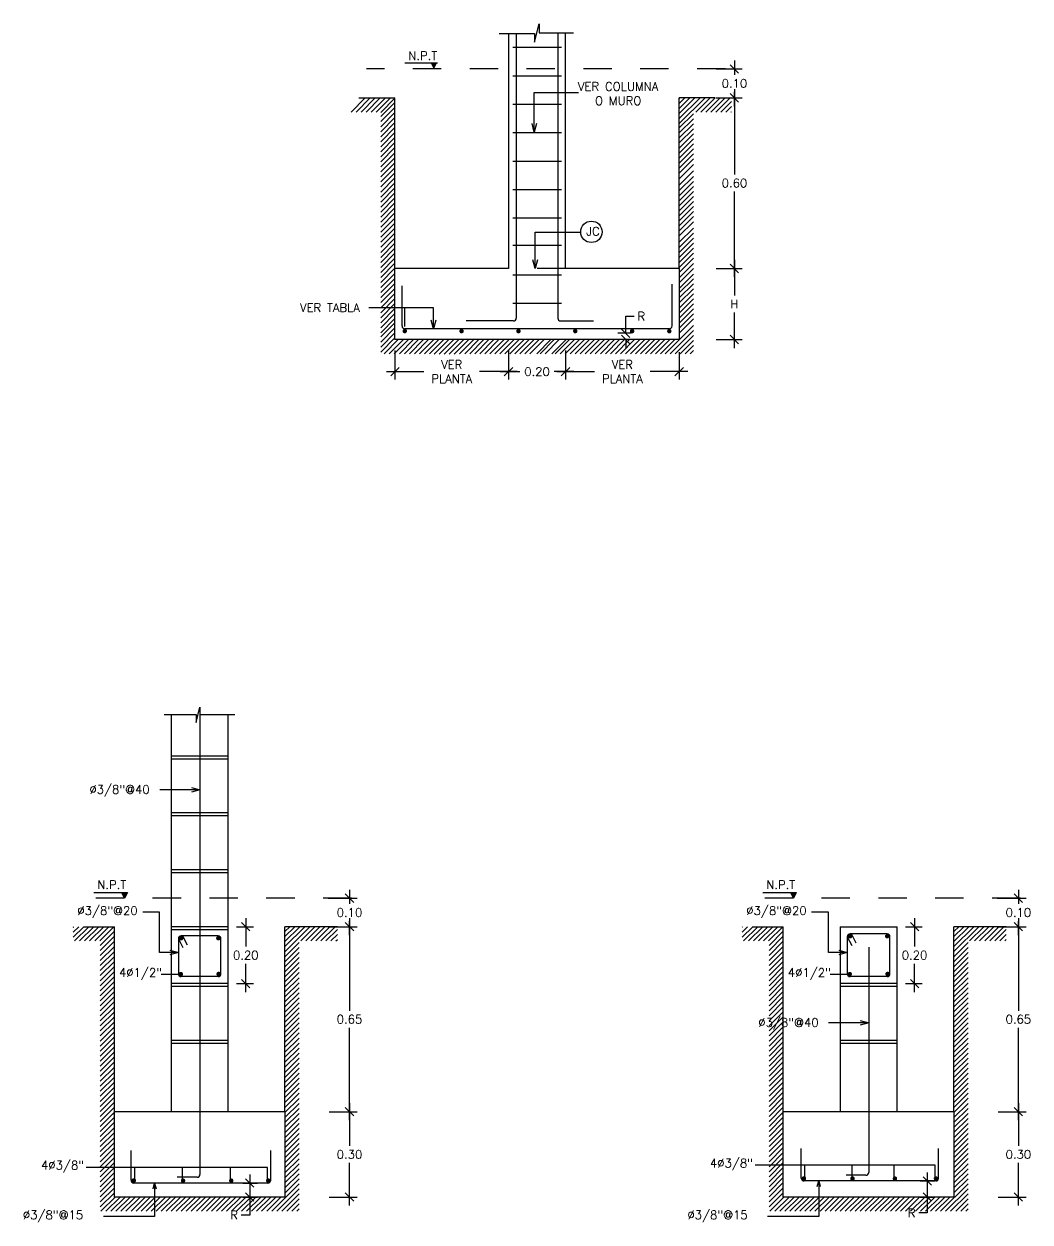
# Model space of a CAD drawing. Header units: metres. Extents: x -25 to 234, y -27 to 52.
# Drawn here: x 224.144 to 227.684, y -17.718 to -13.506 of the extents above; entities that cross this region are included whole.
import ezdxf

# ---------------------------------------------------------------- set-up
doc = ezdxf.new("R2010")
doc.units = ezdxf.units.M
doc.header["$LTSCALE"] = 0.1
doc.header["$MEASUREMENT"] = 0
doc.header["$PDMODE"] = 66
doc.linetypes.add('CONTINUA', pattern=[0])
doc.linetypes.add('HIDDEN2', pattern=[4.7625, 3.175, -1.5875])
for name, color, linetype in [('ACERO', 5, 'Continuous'), ('BORDES', 7, 'Continuous'), ('DIMTEXTO', 4, 'Continuous'), ('DIMZAPATA', 4, 'Continuous'), ('HATCH', 8, 'Continuous'), ('XREF1$0$MUROS', 1, 'Continuous')]:
    doc.layers.add(name, color=color, linetype=linetype)
doc.styles.add('SMPLEX', font='simplex.shx')
doc.dimstyles.new('D-15', dxfattribs={"dimscale": 0.15, "dimtxt": 0.2, "dimasz": 0.2, "dimexe": 0.18, "dimexo": 0.2, "dimgap": 0.1, "dimtad": 0, "dimtih": 1, "dimtoh": 1, "dimzin": 0, "dimdsep": 46, "dimtxsty": 'SMPLEX', "dimblk": 'OBLIQUE', "dimcen": 0.09, "dimdle": 0.2, "dimclrd": 4, "dimclre": 4, "dimclrt": 4, "dimadec": 0, "dimazin": 0, "dimtfac": 1, "dimtofl": 0, "dimtmove": 0, "dimatfit": 3, "dimldrblk": 'OPEN30', "dimfxl": 0.5, "dimfxlon": 1, "dimtolj": 1, "dimtzin": 0, "dimarcsym": 0})
doc.dimstyles.new('DIM-10', dxfattribs={"dimscale": 0.1, "dimtxt": 0.2, "dimasz": 0.2, "dimexe": 0.2, "dimexo": 0.2, "dimgap": 0.1, "dimtad": 0, "dimtih": 1, "dimtoh": 1, "dimzin": 0, "dimdsep": 46, "dimtxsty": 'SMPLEX', "dimblk": 'OBLIQUE', "dimcen": 0.2, "dimclrd": 4, "dimclre": 4, "dimclrt": 4, "dimadec": 0, "dimazin": 0, "dimtfac": 1, "dimtmove": 0, "dimatfit": 3, "dimldrblk": 'OPEN30', "dimfxl": 0.6, "dimfxlon": 1, "dimtolj": 1, "dimtzin": 0, "dimarcsym": 0})

# ---------------------------------------------------------------- blocks, each defined once
blk = doc.blocks.new('_Oblique')
at = {"color": 0, "linetype": 'ByBlock', "lineweight": -2}
blk.add_line((-0.5, -0.5), (0.5, 0.5), dxfattribs=at)
blk = doc.blocks.new('*D84')
at = {"layer": 'Defpoints', "color": 0, "transparency": 16777216}
for p in [(226.55, -13.6642), (226.6439, -13.6642), (226.55, -13.7656)]:
    blk.add_point(p, dxfattribs=at)
at = {"layer": 'DIMTEXTO', "color": 4, "lineweight": -2, "transparency": 16777216}
for p, q in [((226.6439, -13.6342), (226.6439, -13.6849)), ((226.58, -13.6642), (226.6709, -13.6642)), ((226.58, -13.7656), (226.6709, -13.7656)), ((226.6439, -13.7956), (226.6439, -13.7449))]:
    blk.add_line(p, q, dxfattribs=at)
at = {"layer": 'DIMTEXTO', "color": 4, "lineweight": -2, "transparency": 16777216, "xscale": 0.03, "yscale": 0.03, "zscale": 0.03}
for p, rotation in [((226.6439, -13.6642), 90), ((226.6439, -13.7656), 270)]:
    blk.add_blockref('_Oblique', p, dxfattribs=dict(at, rotation=rotation))
at = {"layer": 'DIMTEXTO', "color": 4, "transparency": 16777216, "insert": (226.6439, -13.7149), "char_height": 0.03, "attachment_point": 5, "style": 'SMPLEX'}
blk.add_mtext('\\A1;0.10', dxfattribs=at)
blk = doc.blocks.new('_Open30')
at = {"layer": 'DIMTEXTO', "color": 0, "lineweight": -2}
for p, q in [((-1, 0.27), (0, 0)), ((0, 0), (-1, -0.27)), ((0, 0), (-1, 0))]:
    blk.add_line(p, q, dxfattribs=at)
blk = doc.blocks.new('*D85')
at = {"layer": 'Defpoints', "color": 0, "transparency": 16777216}
for p in [(226.55, -13.7656), (226.6439, -13.7656), (226.55, -14.3656)]:
    blk.add_point(p, dxfattribs=at)
at = {"layer": 'DIMTEXTO', "color": 4, "lineweight": -2, "transparency": 16777216}
for p, q in [((226.58, -13.7656), (226.6709, -13.7656)), ((226.6439, -13.7356), (226.6439, -14.0356)), ((226.6439, -14.3956), (226.6439, -14.0956)), ((226.58, -14.3656), (226.6709, -14.3656))]:
    blk.add_line(p, q, dxfattribs=at)
at = {"layer": 'DIMTEXTO', "color": 4, "lineweight": -2, "transparency": 16777216, "xscale": 0.03, "yscale": 0.03, "zscale": 0.03}
for p, rotation in [((226.6439, -13.7656), 90), ((226.6439, -14.3656), 270)]:
    blk.add_blockref('_Oblique', p, dxfattribs=dict(at, rotation=rotation))
at = {"layer": 'DIMTEXTO', "color": 4, "transparency": 16777216, "insert": (226.6439, -14.0656), "char_height": 0.03, "attachment_point": 5, "style": 'SMPLEX'}
blk.add_mtext('\\A1;0.60', dxfattribs=at)
blk = doc.blocks.new('*D86')
at = {"layer": 'Defpoints', "color": 0, "transparency": 16777216}
for p in [(226.2614, -14.6156), (226.3107, -14.5936), (226.3107, -14.6156)]:
    blk.add_point(p, dxfattribs=at)
at = {"layer": 'DIMTEXTO', "color": 4, "lineweight": -2, "transparency": 16777216}
for p, q in [((226.2614, -14.5936), (226.2614, -14.5336)), ((226.2614, -14.5336), (226.2914, -14.5336)), ((226.2807, -14.5936), (226.2344, -14.5936)), ((226.2807, -14.6156), (226.2344, -14.6156)), ((226.2614, -14.6156), (226.2614, -14.6456))]:
    blk.add_line(p, q, dxfattribs=at)
at = {"layer": 'DIMTEXTO', "color": 4, "lineweight": -2, "transparency": 16777216, "xscale": 0.03, "yscale": 0.03, "zscale": 0.03}
for p, rotation in [((226.2614, -14.5936), 270), ((226.2614, -14.6156), 90)]:
    blk.add_blockref('_Oblique', p, dxfattribs=dict(at, rotation=rotation))
at = {"layer": 'DIMTEXTO', "color": 4, "transparency": 16777216, "insert": (226.3164, -14.5336), "char_height": 0.03, "attachment_point": 5, "style": 'SMPLEX'}
blk.add_mtext('\\A1;R', dxfattribs=at)
blk = doc.blocks.new('*D87')
at = {"layer": 'Defpoints', "color": 0, "transparency": 16777216}
for p in [(226.55, -14.3656), (226.55, -14.6156), (226.6439, -14.6156)]:
    blk.add_point(p, dxfattribs=at)
at = {"layer": 'DIMTEXTO', "color": 4, "lineweight": -2, "transparency": 16777216}
for p, q in [((226.6439, -14.3356), (226.6439, -14.4606)), ((226.58, -14.3656), (226.6709, -14.3656)), ((226.6439, -14.6456), (226.6439, -14.5206)), ((226.58, -14.6156), (226.6709, -14.6156))]:
    blk.add_line(p, q, dxfattribs=at)
at = {"layer": 'DIMTEXTO', "color": 4, "lineweight": -2, "transparency": 16777216, "xscale": 0.03, "yscale": 0.03, "zscale": 0.03}
for p, rotation in [((226.6439, -14.3656), 90), ((226.6439, -14.6156), 270)]:
    blk.add_blockref('_Oblique', p, dxfattribs=dict(at, rotation=rotation))
at = {"layer": 'DIMTEXTO', "color": 4, "transparency": 16777216, "insert": (226.6439, -14.4906), "char_height": 0.03, "attachment_point": 5, "style": 'SMPLEX'}
blk.add_mtext('\\A1;H', dxfattribs=at)
blk = doc.blocks.new('*D102')
at = {"layer": 'Defpoints', "color": 0, "transparency": 16777216}
for p in [(225.8495, -14.6157), (225.4497, -14.6241), (225.8495, -14.7285)]:
    blk.add_point(p, dxfattribs=at)
at = {"layer": 'DIMTEXTO', "color": 4, "lineweight": -2, "transparency": 16777216}
for p, q in [((225.4497, -14.6541), (225.4497, -14.7555)), ((225.8495, -14.6535), (225.8495, -14.7555)), ((225.4197, -14.7285), (225.5517, -14.7285)), ((225.8795, -14.7285), (225.7474, -14.7285))]:
    blk.add_line(p, q, dxfattribs=at)
at = {"layer": 'DIMTEXTO', "color": 4, "lineweight": -2, "transparency": 16777216, "xscale": 0.03, "yscale": 0.03, "zscale": 0.03, "rotation": 180}
blk.add_blockref('_Oblique', (225.4497, -14.7285), dxfattribs=at)
at = {"layer": 'DIMTEXTO', "color": 4, "lineweight": -2, "transparency": 16777216, "xscale": 0.03, "yscale": 0.03, "zscale": 0.03}
blk.add_blockref('_Oblique', (225.8495, -14.7285), dxfattribs=at)
at = {"layer": 'DIMTEXTO', "color": 4, "transparency": 16777216, "insert": (225.6496, -14.7285), "char_height": 0.03, "attachment_point": 5, "style": 'SMPLEX'}
blk.add_mtext('\\A1;VER\\PPLANTA', dxfattribs=at)
blk = doc.blocks.new('*D103')
at = {"layer": 'Defpoints', "color": 0, "transparency": 16777216}
for p in [(225.8495, -14.6157), (226.0495, -14.6189), (226.0495, -14.7285)]:
    blk.add_point(p, dxfattribs=at)
at = {"layer": 'DIMTEXTO', "color": 4, "lineweight": -2, "transparency": 16777216}
for p, q in [((225.8495, -14.6535), (225.8495, -14.7555)), ((226.0495, -14.6535), (226.0495, -14.7555)), ((225.8195, -14.7285), (225.8888, -14.7285)), ((226.0795, -14.7285), (226.0102, -14.7285))]:
    blk.add_line(p, q, dxfattribs=at)
at = {"layer": 'DIMTEXTO', "color": 4, "lineweight": -2, "transparency": 16777216, "xscale": 0.03, "yscale": 0.03, "zscale": 0.03, "rotation": 180}
blk.add_blockref('_Oblique', (225.8495, -14.7285), dxfattribs=at)
at = {"layer": 'DIMTEXTO', "color": 4, "lineweight": -2, "transparency": 16777216, "xscale": 0.03, "yscale": 0.03, "zscale": 0.03}
blk.add_blockref('_Oblique', (226.0495, -14.7285), dxfattribs=at)
at = {"layer": 'DIMTEXTO', "color": 4, "transparency": 16777216, "insert": (225.9495, -14.7285), "char_height": 0.03, "attachment_point": 5, "style": 'SMPLEX'}
blk.add_mtext('\\A1;0.20', dxfattribs=at)
blk = doc.blocks.new('*D104')
at = {"layer": 'Defpoints', "color": 0, "transparency": 16777216}
for p in [(226.0495, -14.6189), (226.4499, -14.6303), (226.4499, -14.7285)]:
    blk.add_point(p, dxfattribs=at)
at = {"layer": 'DIMTEXTO', "color": 4, "lineweight": -2, "transparency": 16777216}
for p, q in [((226.0495, -14.6535), (226.0495, -14.7555)), ((226.4499, -14.6603), (226.4499, -14.7555)), ((226.0195, -14.7285), (226.1518, -14.7285)), ((226.4799, -14.7285), (226.3475, -14.7285))]:
    blk.add_line(p, q, dxfattribs=at)
at = {"layer": 'DIMTEXTO', "color": 4, "lineweight": -2, "transparency": 16777216, "xscale": 0.03, "yscale": 0.03, "zscale": 0.03, "rotation": 180}
blk.add_blockref('_Oblique', (226.0495, -14.7285), dxfattribs=at)
at = {"layer": 'DIMTEXTO', "color": 4, "lineweight": -2, "transparency": 16777216, "xscale": 0.03, "yscale": 0.03, "zscale": 0.03}
blk.add_blockref('_Oblique', (226.4499, -14.7285), dxfattribs=at)
at = {"layer": 'DIMTEXTO', "color": 4, "transparency": 16777216, "insert": (226.2497, -14.7285), "char_height": 0.03, "attachment_point": 5, "style": 'SMPLEX'}
blk.add_mtext('\\A1;VER\\PPLANTA', dxfattribs=at)
blk = doc.blocks.new('*D88')
at = {"layer": 'Defpoints', "color": 0, "transparency": 16777216}
for p in [(225.0627, -16.6801), (225.2896, -16.6801), (225.1882, -17.3306)]:
    blk.add_point(p, dxfattribs=at)
at = {"layer": 'DIMTEXTO', "color": 4, "lineweight": -2, "transparency": 16777216}
for p, q in [((225.2146, -16.6801), (225.3166, -16.6801)), ((225.2896, -16.6501), (225.2896, -16.9753)), ((225.2896, -17.3606), (225.2896, -17.0353)), ((225.2182, -17.3306), (225.3166, -17.3306))]:
    blk.add_line(p, q, dxfattribs=at)
at = {"layer": 'DIMTEXTO', "color": 4, "lineweight": -2, "transparency": 16777216, "xscale": 0.03, "yscale": 0.03, "zscale": 0.03}
for p, rotation in [((225.2896, -16.6801), 90), ((225.2896, -17.3306), 270)]:
    blk.add_blockref('_Oblique', p, dxfattribs=dict(at, rotation=rotation))
at = {"layer": 'DIMTEXTO', "color": 4, "transparency": 16777216, "insert": (225.2896, -17.0053), "char_height": 0.03, "attachment_point": 5, "style": 'SMPLEX'}
blk.add_mtext('\\A1;0.65', dxfattribs=at)
blk = doc.blocks.new('*D89')
at = {"layer": 'Defpoints', "color": 0, "transparency": 16777216}
for p in [(224.8842, -17.5812), (224.8842, -17.6306), (224.9388, -17.6306)]:
    blk.add_point(p, dxfattribs=at)
at = {"layer": 'DIMTEXTO', "color": 4, "lineweight": -2, "transparency": 16777216}
for p, q in [((224.9388, -17.5512), (224.9388, -17.6306)), ((224.9142, -17.5812), (224.9658, -17.5812)), ((224.9142, -17.6306), (224.9658, -17.6306)), ((224.9388, -17.6306), (224.9388, -17.6937)), ((224.9388, -17.6937), (224.9088, -17.6937))]:
    blk.add_line(p, q, dxfattribs=at)
at = {"layer": 'DIMTEXTO', "color": 4, "lineweight": -2, "transparency": 16777216, "xscale": 0.03, "yscale": 0.03, "zscale": 0.03}
for p, rotation in [((224.9388, -17.5812), 90), ((224.9388, -17.6306), 270)]:
    blk.add_blockref('_Oblique', p, dxfattribs=dict(at, rotation=rotation))
at = {"layer": 'DIMTEXTO', "color": 4, "transparency": 16777216, "insert": (224.8838, -17.6937), "char_height": 0.03, "attachment_point": 5, "style": 'SMPLEX'}
blk.add_mtext('\\A1;R', dxfattribs=at)
blk = doc.blocks.new('*D90')
at = {"layer": 'Defpoints', "color": 0, "transparency": 16777216}
for p in [(225.1882, -17.3306), (225.1882, -17.6306), (225.2896, -17.6306)]:
    blk.add_point(p, dxfattribs=at)
at = {"layer": 'DIMTEXTO', "color": 4, "lineweight": -2, "transparency": 16777216}
for p, q in [((225.2896, -17.3006), (225.2896, -17.4506)), ((225.2182, -17.3306), (225.3166, -17.3306)), ((225.2896, -17.6606), (225.2896, -17.5106)), ((225.2182, -17.6306), (225.3166, -17.6306))]:
    blk.add_line(p, q, dxfattribs=at)
at = {"layer": 'DIMTEXTO', "color": 4, "lineweight": -2, "transparency": 16777216, "xscale": 0.03, "yscale": 0.03, "zscale": 0.03}
for p, rotation in [((225.2896, -17.3306), 90), ((225.2896, -17.6306), 270)]:
    blk.add_blockref('_Oblique', p, dxfattribs=dict(at, rotation=rotation))
at = {"layer": 'DIMTEXTO', "color": 4, "transparency": 16777216, "insert": (225.2896, -17.4806), "char_height": 0.03, "attachment_point": 5, "style": 'SMPLEX'}
blk.add_mtext('\\A1;0.30', dxfattribs=at)
blk = doc.blocks.new('*U50')
at = {"layer": 'XREF1$0$MUROS', "color": 8, "linetype": 'Continuous', "ltscale": 0.02}
for p, q in [((0.1, 0.0053), (-0.1, 0.0053)), ((0.1, -0.0053), (-0.1, -0.0053))]:
    blk.add_line(p, q, dxfattribs=at)
blk = doc.blocks.new('*U61')
at = {"layer": 'DIMZAPATA', "color": 0, "linetype": 'ByBlock', "lineweight": -2, "transparency": 16777216}
for p in [(0, 1), (0, 0.8), (0, 0.6), (0, 0.4), (0, 0.2), (0, 0)]:
    blk.add_blockref('*U50', p, dxfattribs=at)
blk = doc.blocks.new('*D71')
at = {"layer": 'Defpoints', "color": 0, "transparency": 16777216}
for p in [(225.1143, -16.58), (225.0627, -16.6801), (225.2896, -16.6801)]:
    blk.add_point(p, dxfattribs=at)
at = {"layer": 'DIMTEXTO', "color": 4, "lineweight": -2, "transparency": 16777216}
for p, q in [((225.2896, -16.55), (225.2896, -16.6)), ((225.2146, -16.58), (225.3166, -16.58)), ((225.2146, -16.6801), (225.3166, -16.6801)), ((225.2896, -16.7101), (225.2896, -16.66))]:
    blk.add_line(p, q, dxfattribs=at)
at = {"layer": 'DIMTEXTO', "color": 4, "lineweight": -2, "transparency": 16777216, "xscale": 0.03, "yscale": 0.03, "zscale": 0.03}
for p, rotation in [((225.2896, -16.58), 90), ((225.2896, -16.6801), 270)]:
    blk.add_blockref('_Oblique', p, dxfattribs=dict(at, rotation=rotation))
at = {"layer": 'DIMTEXTO', "color": 4, "transparency": 16777216, "insert": (225.2896, -16.63), "char_height": 0.03, "attachment_point": 5, "style": 'SMPLEX'}
blk.add_mtext('\\A1;0.10', dxfattribs=at)
blk = doc.blocks.new('*D72')
at = {"layer": 'Defpoints', "color": 0, "transparency": 16777216}
for p in [(227.416, -16.6801), (227.6429, -16.6801), (227.5414, -17.3306)]:
    blk.add_point(p, dxfattribs=at)
at = {"layer": 'DIMTEXTO', "color": 4, "lineweight": -2, "transparency": 16777216}
for p, q in [((227.5679, -16.6801), (227.6699, -16.6801)), ((227.6429, -16.6501), (227.6429, -16.9753)), ((227.6429, -17.3606), (227.6429, -17.0353)), ((227.5714, -17.3306), (227.6699, -17.3306))]:
    blk.add_line(p, q, dxfattribs=at)
at = {"layer": 'DIMTEXTO', "color": 4, "lineweight": -2, "transparency": 16777216, "xscale": 0.03, "yscale": 0.03, "zscale": 0.03}
for p, rotation in [((227.6429, -16.6801), 90), ((227.6429, -17.3306), 270)]:
    blk.add_blockref('_Oblique', p, dxfattribs=dict(at, rotation=rotation))
at = {"layer": 'DIMTEXTO', "color": 4, "transparency": 16777216, "insert": (227.6429, -17.0053), "char_height": 0.03, "attachment_point": 5, "style": 'SMPLEX'}
blk.add_mtext('\\A1;0.65', dxfattribs=at)
blk = doc.blocks.new('*D73')
at = {"layer": 'Defpoints', "color": 0, "transparency": 16777216}
for p in [(227.2679, -17.574), (227.2679, -17.6306), (227.3225, -17.6306)]:
    blk.add_point(p, dxfattribs=at)
at = {"layer": 'DIMTEXTO', "color": 4, "lineweight": -2, "transparency": 16777216}
for p, q in [((227.3225, -17.544), (227.3225, -17.6306)), ((227.2979, -17.574), (227.3495, -17.574)), ((227.2979, -17.6306), (227.3495, -17.6306)), ((227.3225, -17.6306), (227.3225, -17.6865)), ((227.3225, -17.6865), (227.2925, -17.6865))]:
    blk.add_line(p, q, dxfattribs=at)
at = {"layer": 'DIMTEXTO', "color": 4, "lineweight": -2, "transparency": 16777216, "xscale": 0.03, "yscale": 0.03, "zscale": 0.03}
for p, rotation in [((227.3225, -17.574), 90), ((227.3225, -17.6306), 270)]:
    blk.add_blockref('_Oblique', p, dxfattribs=dict(at, rotation=rotation))
at = {"layer": 'DIMTEXTO', "color": 4, "transparency": 16777216, "insert": (227.2675, -17.6865), "char_height": 0.03, "attachment_point": 5, "style": 'SMPLEX'}
blk.add_mtext('\\A1;R', dxfattribs=at)
blk = doc.blocks.new('*D74')
at = {"layer": 'Defpoints', "color": 0, "transparency": 16777216}
for p in [(227.5414, -17.3306), (227.5414, -17.6306), (227.6429, -17.6306)]:
    blk.add_point(p, dxfattribs=at)
at = {"layer": 'DIMTEXTO', "color": 4, "lineweight": -2, "transparency": 16777216}
for p, q in [((227.6429, -17.3006), (227.6429, -17.4506)), ((227.5714, -17.3306), (227.6699, -17.3306)), ((227.6429, -17.6606), (227.6429, -17.5106)), ((227.5714, -17.6306), (227.6699, -17.6306))]:
    blk.add_line(p, q, dxfattribs=at)
at = {"layer": 'DIMTEXTO', "color": 4, "lineweight": -2, "transparency": 16777216, "xscale": 0.03, "yscale": 0.03, "zscale": 0.03}
for p, rotation in [((227.6429, -17.3306), 90), ((227.6429, -17.6306), 270)]:
    blk.add_blockref('_Oblique', p, dxfattribs=dict(at, rotation=rotation))
at = {"layer": 'DIMTEXTO', "color": 4, "transparency": 16777216, "insert": (227.6429, -17.4806), "char_height": 0.03, "attachment_point": 5, "style": 'SMPLEX'}
blk.add_mtext('\\A1;0.30', dxfattribs=at)
blk = doc.blocks.new('*U62')
at = {"layer": 'XREF1$0$MUROS', "color": 8, "linetype": 'Continuous', "ltscale": 0.02}
for p, q in [((0.1, 0.0053), (-0.1, 0.0053)), ((0.1, -0.0053), (-0.1, -0.0053))]:
    blk.add_line(p, q, dxfattribs=at)
blk = doc.blocks.new('*U63')
at = {"layer": 'DIMZAPATA', "color": 0, "linetype": 'ByBlock', "lineweight": -2, "transparency": 16777216}
for p in [(0, 0.2), (0, 0)]:
    blk.add_blockref('*U62', p, dxfattribs=at)
blk = doc.blocks.new('*D81')
at = {"layer": 'Defpoints', "color": 0, "transparency": 16777216}
for p in [(227.4676, -16.58), (227.416, -16.6801), (227.6429, -16.6801)]:
    blk.add_point(p, dxfattribs=at)
at = {"layer": 'DIMTEXTO', "color": 4, "lineweight": -2, "transparency": 16777216}
for p, q in [((227.6429, -16.55), (227.6429, -16.6)), ((227.5679, -16.58), (227.6699, -16.58)), ((227.5679, -16.6801), (227.6699, -16.6801)), ((227.6429, -16.7101), (227.6429, -16.66))]:
    blk.add_line(p, q, dxfattribs=at)
at = {"layer": 'DIMTEXTO', "color": 4, "lineweight": -2, "transparency": 16777216, "xscale": 0.03, "yscale": 0.03, "zscale": 0.03}
for p, rotation in [((227.6429, -16.58), 90), ((227.6429, -16.6801), 270)]:
    blk.add_blockref('_Oblique', p, dxfattribs=dict(at, rotation=rotation))
at = {"layer": 'DIMTEXTO', "color": 4, "transparency": 16777216, "insert": (227.6429, -16.63), "char_height": 0.03, "attachment_point": 5, "style": 'SMPLEX'}
blk.add_mtext('\\A1;0.10', dxfattribs=at)
blk = doc.blocks.new('*D69')
at = {"color": 4, "lineweight": -2, "transparency": 16777216}
for p, q in [((227.246, -16.6801), (227.3049, -16.6801)), ((227.2779, -16.6501), (227.2779, -16.7501)), ((227.2779, -16.9101), (227.2779, -16.8101)), ((227.246, -16.8801), (227.3049, -16.8801))]:
    blk.add_line(p, q, dxfattribs=at)
at = {"layer": 'Defpoints', "color": 0, "transparency": 16777216}
for p in [(227.216, -16.6801), (227.216, -16.8801), (227.2779, -16.8801)]:
    blk.add_point(p, dxfattribs=at)
at = {"color": 4, "lineweight": -2, "transparency": 16777216, "xscale": 0.03, "yscale": 0.03, "zscale": 0.03}
for p, rotation in [((227.2779, -16.6801), 90), ((227.2779, -16.8801), 270)]:
    blk.add_blockref('_Oblique', p, dxfattribs=dict(at, rotation=rotation))
at = {"color": 4, "transparency": 16777216, "insert": (227.2779, -16.7801), "char_height": 0.03, "attachment_point": 5, "style": 'SMPLEX'}
blk.add_mtext('\\A1;0.20', dxfattribs=at)
blk = doc.blocks.new('*D70')
at = {"color": 4, "lineweight": -2, "transparency": 16777216}
for p, q in [((224.8927, -16.6801), (224.9516, -16.6801)), ((224.9246, -16.6501), (224.9246, -16.7501)), ((224.9246, -16.9101), (224.9246, -16.8101)), ((224.8927, -16.8801), (224.9516, -16.8801))]:
    blk.add_line(p, q, dxfattribs=at)
at = {"layer": 'Defpoints', "color": 0, "transparency": 16777216}
for p in [(224.8627, -16.6801), (224.8627, -16.8801), (224.9246, -16.8801)]:
    blk.add_point(p, dxfattribs=at)
at = {"color": 4, "lineweight": -2, "transparency": 16777216, "xscale": 0.03, "yscale": 0.03, "zscale": 0.03}
for p, rotation in [((224.9246, -16.6801), 90), ((224.9246, -16.8801), 270)]:
    blk.add_blockref('_Oblique', p, dxfattribs=dict(at, rotation=rotation))
at = {"color": 4, "transparency": 16777216, "insert": (224.9246, -16.7801), "char_height": 0.03, "attachment_point": 5, "style": 'SMPLEX'}
blk.add_mtext('\\A1;0.20', dxfattribs=at)

msp = doc.modelspace()

# ---------------------------------------------------------------- hatches: boundary and pattern name
for points in [[(224.5082, -16.5599), (224.4878, -16.5599), (224.498, -16.58)], [(226.8615, -16.5599), (226.8411, -16.5599), (226.8513, -16.58)]]:
    msp.add_hatch(color=4).paths.add_polyline_path(points)
at = {"layer": 'DIMTEXTO'}
msp.add_hatch(color=256, dxfattribs=at).paths.add_polyline_path([(225.598, -13.6425), (225.5776, -13.6425), (225.5878, -13.6626)])
at = {"layer": 'HATCH', "linetype": 'CONTINUA'}
h = msp.add_hatch(dxfattribs=at)
h.set_pattern_fill('ANSI31', color=256, scale=0.1)
h.paths.add_polyline_path([(225.0627, -16.7264), (225.0627, -16.6801), (225.247, -16.6801), (225.247, -16.7301), (225.1127, -16.7301), (225.1127, -17.6806), (224.4127, -17.6806), (224.4127, -16.7301), (224.318, -16.7301), (224.318, -16.6801), (224.4627, -16.6801), (224.4627, -17.6306), (225.0627, -17.6306)])
h = msp.add_hatch(dxfattribs=at)
h.set_pattern_fill('ANSI31', color=256, scale=0.1)
h.set_pattern_definition([(45, (2.353281, 0), (-0.00883883476, 0.00883883476), [])])
h.paths.add_polyline_path([(227.416, -16.7264), (227.416, -16.6801), (227.6003, -16.6801), (227.6003, -16.7301), (227.466, -16.7301), (227.466, -17.6806), (226.766, -17.6806), (226.766, -16.7301), (226.6713, -16.7301), (226.6713, -16.6801), (226.816, -16.6801), (226.816, -17.6306), (227.416, -17.6306)])

# ---------------------------------------------------------------- linework, layer by layer
at = {"color": 8}
for p, q in [((225.2951, -13.8156), (225.3451, -13.7656)), ((225.3128, -13.8156), (225.3628, -13.7656)), ((225.3232, -13.7656), (225.4496, -13.7656)), ((225.3305, -13.8156), (225.3805, -13.7656)), ((225.3482, -13.8156), (225.3982, -13.7656)), ((225.3659, -13.8156), (225.4159, -13.7656)), ((225.3835, -13.8156), (225.4335, -13.7656)), ((225.3997, -13.8171), (225.4497, -13.7671)), ((225.4497, -14.3656), (225.4497, -13.7656)), ((226.576, -13.7656), (226.4496, -13.7656)), ((226.4496, -14.3656), (226.4496, -13.7656)), ((226.4496, -13.7858), (226.4698, -13.7656)), ((226.4496, -13.7681), (226.4521, -13.7656)), ((226.4496, -13.8565), (226.5405, -13.7656)), ((226.4496, -13.8388), (226.5229, -13.7656)), ((226.4496, -13.8212), (226.5052, -13.7656)), ((226.4496, -13.8035), (226.4875, -13.7656)), ((226.5082, -13.8156), (226.5582, -13.7656)), ((226.5259, -13.8156), (226.5759, -13.7656)), ((226.5436, -13.8156), (226.5936, -13.7656)), ((226.5612, -13.8156), (226.6112, -13.7656)), ((226.5789, -13.8156), (226.6289, -13.7656)), ((225.3997, -13.8317), (225.4497, -13.7817)), ((225.3997, -13.8494), (225.4497, -13.7994)), ((226.5966, -13.8156), (226.6338, -13.7783)), ((226.6143, -13.8156), (226.6338, -13.796)), ((226.632, -13.8156), (226.6338, -13.8137)), ((225.3997, -13.8671), (225.4497, -13.8171)), ((225.3997, -13.8848), (225.4497, -13.8348)), ((225.3997, -13.9024), (225.4497, -13.8524)), ((226.4496, -13.8714), (226.4996, -13.8214)), ((226.4496, -13.8891), (226.4996, -13.8391)), ((226.4496, -13.9067), (226.4996, -13.8567)), ((225.3997, -13.9201), (225.4497, -13.8701)), ((225.3997, -13.9378), (225.4497, -13.8878)), ((226.4496, -13.9244), (226.4996, -13.8744)), ((226.4496, -13.9421), (226.4996, -13.8921)), ((225.3997, -13.9555), (225.4497, -13.9055)), ((225.3997, -13.9731), (225.4497, -13.9231)), ((225.3997, -13.9908), (225.4497, -13.9408)), ((226.4496, -13.9598), (226.4996, -13.9098)), ((226.4496, -13.9774), (226.4996, -13.9274)), ((225.3997, -14.0085), (225.4497, -13.9585)), ((225.3997, -14.0262), (225.4497, -13.9762)), ((226.4496, -13.9951), (226.4996, -13.9451)), ((226.4496, -14.0128), (226.4996, -13.9628)), ((226.4496, -14.0305), (226.4996, -13.9805)), ((225.3997, -14.0439), (225.4497, -13.9939)), ((225.3997, -14.0615), (225.4497, -14.0115)), ((226.4496, -14.0501), (226.4996, -14.0001)), ((226.4496, -14.0723), (226.4996, -14.0223)), ((225.3997, -14.0792), (225.4497, -14.0292)), ((225.3997, -14.0969), (225.4497, -14.0469)), ((225.3997, -14.1146), (225.4497, -14.0646)), ((226.4496, -14.0921), (226.4996, -14.0421)), ((226.4496, -14.1097), (226.4996, -14.0597)), ((225.3997, -14.1322), (225.4497, -14.0822)), ((225.3997, -14.1499), (225.4497, -14.0999)), ((226.4496, -14.1274), (226.4996, -14.0774)), ((226.4496, -14.1451), (226.4996, -14.0951)), ((225.3997, -14.1676), (225.4497, -14.1176)), ((225.3997, -14.1853), (225.4497, -14.1353)), ((225.3997, -14.203), (225.4497, -14.153)), ((226.4496, -14.1628), (226.4996, -14.1128)), ((226.4496, -14.1804), (226.4996, -14.1304)), ((226.4496, -14.1981), (226.4996, -14.1481)), ((225.3997, -14.2206), (225.4497, -14.1706)), ((225.3997, -14.2383), (225.4497, -14.1883)), ((226.4496, -14.2158), (226.4996, -14.1658)), ((226.4496, -14.2335), (226.4996, -14.1835)), ((225.3997, -14.256), (225.4497, -14.206)), ((225.3997, -14.2737), (225.4497, -14.2237)), ((226.4496, -14.2512), (226.4996, -14.2012)), ((226.4496, -14.2737), (226.4996, -14.2237)), ((225.3997, -14.2913), (225.4497, -14.2413)), ((225.3997, -14.309), (225.4497, -14.259)), ((225.3997, -14.3267), (225.4497, -14.2767)), ((226.4496, -14.2914), (226.4996, -14.2414)), ((226.4496, -14.309), (226.4996, -14.259)), ((226.4496, -14.3267), (226.4996, -14.2767)), ((225.3997, -14.3444), (225.4497, -14.2944)), ((225.3997, -14.3621), (225.4497, -14.3121)), ((226.4496, -14.3444), (226.4996, -14.2944)), ((226.4496, -14.3621), (226.4996, -14.3121)), ((225.3997, -14.3797), (225.4497, -14.3297)), ((225.3997, -14.3974), (225.4497, -14.3474)), ((226.4496, -14.3797), (226.4996, -14.3297)), ((226.4496, -14.3986), (226.4996, -14.3486)), ((225.3997, -14.4151), (225.4497, -14.3651)), ((225.3997, -14.4329), (225.4497, -14.3829)), ((225.3997, -14.4504), (225.4497, -14.4004)), ((226.4496, -14.4163), (226.4996, -14.3663)), ((226.4496, -14.4357), (226.4996, -14.3857)), ((226.4496, -14.4519), (226.4996, -14.4019)), ((225.3997, -14.4681), (225.4497, -14.4181)), ((225.3997, -14.4858), (225.4497, -14.4358)), ((226.4496, -14.4693), (226.4996, -14.4193)), ((226.4496, -14.487), (226.4996, -14.437)), ((225.3997, -14.5035), (225.4497, -14.4535)), ((225.3997, -14.5212), (225.4497, -14.4712)), ((225.3997, -14.5388), (225.4497, -14.4888)), ((226.4496, -14.5047), (226.4996, -14.4547)), ((226.4496, -14.5223), (226.4996, -14.4723)), ((226.4496, -14.54), (226.4996, -14.49)), ((225.3997, -14.5565), (225.4497, -14.5065)), ((225.3997, -14.5742), (225.4497, -14.5242)), ((226.4496, -14.5577), (226.4996, -14.5077)), ((226.4496, -14.5754), (226.4996, -14.5254)), ((225.3997, -14.5919), (225.4497, -14.5419)), ((225.3997, -14.6066), (225.4497, -14.5566)), ((225.3997, -14.6243), (225.4497, -14.5743)), ((226.4002, -14.6656), (226.4996, -14.5661)), ((226.4496, -14.593), (226.4996, -14.543)), ((225.3997, -14.642), (225.4497, -14.592)), ((225.3997, -14.6597), (225.4497, -14.6097)), ((225.4115, -14.6656), (225.4615, -14.6156)), ((225.4298, -14.6656), (225.4798, -14.6156)), ((225.4475, -14.6656), (225.4975, -14.6156)), ((225.4652, -14.6656), (225.5152, -14.6156)), ((225.4829, -14.6656), (225.5329, -14.6156)), ((225.5006, -14.6656), (225.5506, -14.6156)), ((225.5182, -14.6656), (225.5682, -14.6156)), ((225.5359, -14.6656), (225.5859, -14.6156)), ((225.5536, -14.6656), (225.6036, -14.6156)), ((225.5713, -14.6656), (225.6213, -14.6156)), ((225.5878, -14.6667), (225.6378, -14.6167)), ((225.6055, -14.6667), (225.6555, -14.6167)), ((225.6232, -14.6667), (225.6732, -14.6167)), ((225.6409, -14.6667), (225.6909, -14.6167)), ((225.6585, -14.6667), (225.7085, -14.6167)), ((225.6773, -14.6656), (225.7273, -14.6156)), ((225.695, -14.6656), (225.745, -14.6156)), ((225.7127, -14.6656), (225.7627, -14.6156)), ((225.7304, -14.6656), (225.7804, -14.6156)), ((225.748, -14.6656), (225.798, -14.6156)), ((225.7657, -14.6656), (225.8157, -14.6156)), ((225.7834, -14.6656), (225.8334, -14.6156)), ((225.8011, -14.6656), (225.8511, -14.6156)), ((225.8188, -14.6656), (225.8688, -14.6156)), ((225.8364, -14.6656), (225.8864, -14.6156)), ((225.8541, -14.6656), (225.9041, -14.6156)), ((225.8718, -14.6656), (225.9218, -14.6156)), ((225.8895, -14.6656), (225.9395, -14.6156)), ((225.9071, -14.6656), (225.9571, -14.6156)), ((225.9248, -14.6656), (225.9748, -14.6156)), ((225.9486, -14.6656), (225.9986, -14.6156)), ((225.9602, -14.6656), (226.0102, -14.6156)), ((225.9779, -14.6656), (226.0279, -14.6156)), ((226.0016, -14.6656), (226.0516, -14.6156)), ((226.0132, -14.6656), (226.0632, -14.6156)), ((226.0309, -14.6656), (226.0809, -14.6156)), ((226.0486, -14.6656), (226.0986, -14.6156)), ((226.0662, -14.6656), (226.1162, -14.6156)), ((226.0839, -14.6656), (226.1339, -14.6156)), ((226.1016, -14.6656), (226.1516, -14.6156)), ((226.1193, -14.6656), (226.1693, -14.6156)), ((226.137, -14.6656), (226.187, -14.6156)), ((226.1546, -14.6656), (226.2046, -14.6156)), ((226.1723, -14.6656), (226.2223, -14.6156)), ((226.19, -14.6656), (226.24, -14.6156)), ((226.2077, -14.6656), (226.2577, -14.6156)), ((226.2253, -14.6656), (226.2753, -14.6156)), ((226.243, -14.6656), (226.293, -14.6156)), ((226.2607, -14.6656), (226.3107, -14.6156)), ((226.2784, -14.6656), (226.3284, -14.6156)), ((226.2961, -14.6656), (226.3461, -14.6156)), ((226.3137, -14.6656), (226.3637, -14.6156)), ((226.3314, -14.6656), (226.3814, -14.6156)), ((226.3491, -14.6656), (226.3991, -14.6156)), ((226.3668, -14.6656), (226.4168, -14.6156)), ((226.3844, -14.6656), (226.4344, -14.6156)), ((226.4178, -14.6656), (226.4996, -14.5838)), ((226.4355, -14.6656), (226.4996, -14.6015)), ((226.4532, -14.6656), (226.4996, -14.6192)), ((226.4709, -14.6656), (226.4996, -14.6368)), ((226.4885, -14.6656), (226.4996, -14.6545)), ((224.3535, -16.6801), (224.4627, -16.6801)), ((224.4627, -17.3306), (224.4627, -16.6801)), ((225.247, -16.6801), (225.0627, -16.6801)), ((225.0627, -17.3306), (225.0627, -16.6801)), ((226.7068, -16.6801), (226.816, -16.6801)), ((226.816, -17.3306), (226.816, -16.6801)), ((227.6003, -16.6801), (227.416, -16.6801)), ((227.416, -17.3306), (227.416, -16.6801)), ((224.4127, -17.3474), (224.4211, -17.3391)), ((224.4576, -17.3379), (224.4627, -17.3328)), ((226.766, -17.3474), (226.7744, -17.3391)), ((226.8109, -17.3379), (226.816, -17.3328))]:
    msp.add_line(p, q, dxfattribs=at)
at = {"color": 4}
for p, q in [((224.3906, -16.5599), (224.5082, -16.5599)), ((224.4878, -16.5599), (224.498, -16.58)), ((224.5082, -16.5599), (224.498, -16.58)), ((226.7439, -16.5599), (226.8615, -16.5599)), ((226.8411, -16.5599), (226.8513, -16.58)), ((226.8615, -16.5599), (226.8513, -16.58))]:
    msp.add_line(p, q, dxfattribs=at)
at = {"color": 3}
for points in [[(225.816, -13.5391), (225.9403, -13.5391), (225.9403, -13.5703), (225.9569, -13.506), (225.9569, -13.5372), (226.0781, -13.5372)], [(224.6378, -15.9342), (224.7503, -15.9342), (224.7503, -15.9617), (224.7638, -15.9084), (224.7638, -15.9342), (224.8863, -15.9342)]]:
    msp.add_lwpolyline(points, dxfattribs=at)
at = {"color": 4}
for points in [[(224.6968, -16.8476), (224.6273, -16.8476)], [(227.05, -16.8476), (226.9806, -16.8476)], [(227.35, -17.5657), (227.35, -17.5188), (226.717, -17.5188)], [(226.8917, -17.563), (226.8917, -17.5188)], [(227.0586, -17.5644), (227.0586, -17.5188)], [(227.2061, -17.5644), (227.2061, -17.5188)], [(225.0009, -17.573), (225.0009, -17.5261), (224.3637, -17.5261)], [(224.5341, -17.5702), (224.5341, -17.5261)], [(224.7017, -17.5716), (224.7017, -17.5261)], [(224.8712, -17.5716), (224.8712, -17.5261)]]:
    msp.add_lwpolyline(points, dxfattribs=at)
at = {"layer": 'ACERO'}
for p, q in [((225.8765, -13.5391), (225.8765, -14.5403)), ((226.0227, -13.5372), (226.0227, -14.5403)), ((225.864, -13.5879), (226.0352, -13.5879)), ((225.864, -13.6879), (226.0352, -13.6879)), ((225.864, -13.7879), (226.0352, -13.7879)), ((225.864, -13.8879), (226.0352, -13.8879)), ((225.864, -13.9879), (226.0352, -13.9879)), ((225.864, -14.0879), (226.0352, -14.0879)), ((225.864, -14.1879), (226.0352, -14.1879)), ((225.864, -14.284), (226.0352, -14.284)), ((225.864, -14.3879), (226.0352, -14.3879)), ((225.4747, -14.5676), (225.4747, -14.4263)), ((226.4246, -14.5676), (226.4246, -14.4212)), ((225.864, -14.4879), (226.0352, -14.4879)), ((225.8665, -14.5503), (225.7005, -14.5503)), ((226.0327, -14.5503), (226.1487, -14.5503)), ((226.4146, -14.5776), (225.4847, -14.5776)), ((224.7635, -15.9329), (224.7635, -17.5511)), ((224.6877, -16.7223), (224.6877, -16.8454)), ((224.6877, -16.7223), (224.7038, -16.753)), ((224.8277, -16.7123), (224.6977, -16.7123)), ((224.7021, -16.7126), (224.7182, -16.7433)), ((224.8377, -16.8454), (224.8377, -16.7223)), ((227.041, -16.7154), (227.041, -16.8454)), ((227.041, -16.7154), (227.0571, -16.746)), ((227.181, -16.7054), (227.051, -16.7054)), ((227.0554, -16.7057), (227.0715, -16.7364)), ((227.191, -16.8454), (227.191, -16.7154)), ((227.1168, -16.7522), (227.1168, -17.5439)), ((224.8277, -16.8554), (224.6977, -16.8554)), ((227.181, -16.8554), (227.051, -16.8554)), ((224.5213, -17.5712), (224.5213, -17.4673)), ((225.013, -17.5712), (225.013, -17.4673)), ((226.8789, -17.564), (226.8789, -17.4601)), ((227.3621, -17.564), (227.3621, -17.4601)), ((224.7535, -17.5611), (224.6835, -17.5611)), ((227.1068, -17.5539), (227.0368, -17.5539)), ((225.003, -17.5812), (224.5313, -17.5812)), ((227.3521, -17.574), (226.8889, -17.574))]:
    msp.add_line(p, q, dxfattribs=at)
for points, const_width in [([(225.4802, -14.586, 1), (225.488, -14.586, 1)], 0.0078), ([(225.6802, -14.586, 1), (225.688, -14.586, 1)], 0.0078), ([(225.8802, -14.586, 1), (225.888, -14.586, 1)], 0.0078), ([(226.0802, -14.586, 1), (226.088, -14.586, 1)], 0.0078), ([(226.2802, -14.586, 1), (226.288, -14.586, 1)], 0.0078), ([(226.411, -14.586, 1), (226.4188, -14.586, 1)], 0.0078), ([(224.6935, -16.7206, 1), (224.7013, -16.7206, 1)], 0.0078), ([(224.6923, -16.7185, 1), (224.6967, -16.7185, 1)], 0.0044), ([(224.8244, -16.7206, 1), (224.8322, -16.7206, 1)], 0.0078), ([(224.8332, -16.7185, -1), (224.8288, -16.7185, -1)], 0.0044), ([(227.0468, -16.7137, 1), (227.0546, -16.7137, 1)], 0.0078), ([(227.0455, -16.7116, 1), (227.0499, -16.7116, 1)], 0.0044), ([(227.1777, -16.7137, 1), (227.1855, -16.7137, 1)], 0.0078), ([(227.1865, -16.7116, -1), (227.1821, -16.7116, -1)], 0.0044), ([(224.6924, -16.8467, 1), (224.7002, -16.8467, 1)], 0.0078), ([(224.6923, -16.8491, -1), (224.6967, -16.8491, -1)], 0.0044), ([(224.8255, -16.8461, 1), (224.8333, -16.8461, 1)], 0.0078), ([(224.8332, -16.8491, 1), (224.8288, -16.8491, 1)], 0.0044), ([(227.0457, -16.8467, 1), (227.0535, -16.8467, 1)], 0.0078), ([(227.0455, -16.8491, -1), (227.0499, -16.8491, -1)], 0.0044), ([(227.1788, -16.8461, 1), (227.1866, -16.8461, 1)], 0.0078), ([(227.1865, -16.8491, 1), (227.1821, -16.8491, 1)], 0.0044), ([(224.5271, -17.5722, 1), (224.5349, -17.5722, 1)], 0.0078), ([(224.7004, -17.5729, 1), (224.7082, -17.5729, 1)], 0.0078), ([(224.8699, -17.5729, 1), (224.8777, -17.5729, 1)], 0.0078), ([(225.0001, -17.5725, 1), (225.0079, -17.5725, 1)], 0.0078), ([(226.8847, -17.565, 1), (226.8925, -17.565, 1)], 0.0078), ([(226.8842, -17.5687, 1), (226.8882, -17.5687, 1)], 0.004), ([(227.0555, -17.5657, 1), (227.0633, -17.5657, 1)], 0.0078), ([(227.2048, -17.5657, 1), (227.2126, -17.5657, 1)], 0.0078), ([(227.3491, -17.5653, 1), (227.3569, -17.5653, 1)], 0.0078), ([(227.3537, -17.5687, 1), (227.3577, -17.5687, 1)], 0.004), ([(224.5266, -17.5759, 1), (224.5306, -17.5759, 1)], 0.004), ([(225.0047, -17.5759, 1), (225.0087, -17.5759, 1)], 0.004)]:
    msp.add_lwpolyline(points, format="xyb", close=True, dxfattribs=dict(at, const_width=const_width))
for centre, start, end in [((225.4847, -14.5676), 180, 270), ((225.8665, -14.5403), 270, 0), ((226.0327, -14.5403), 180, 270), ((226.4146, -14.5676), 270, 0), ((224.6977, -16.7223), 90, 180), ((224.8277, -16.7223), 0, 90), ((227.051, -16.7154), 90, 180), ((227.181, -16.7154), 0, 90), ((224.6977, -16.8454), 180, 270), ((224.8277, -16.8454), 270, 0), ((227.051, -16.8454), 180, 270), ((227.181, -16.8454), 270, 0), ((224.7535, -17.5511), 270, 0), ((226.8889, -17.564), 180, 270), ((227.1068, -17.5439), 270, 0), ((227.3521, -17.564), 270, 0), ((224.5313, -17.5712), 180, 270), ((225.003, -17.5712), 270, 0)]:
    msp.add_arc(centre, 0.01, start, end, dxfattribs=at)
at = {"layer": 'BORDES', "color": 1}
for p, q in [((225.8495, -13.5399), (225.8495, -14.3656)), ((226.0495, -14.3656), (226.0495, -13.5402)), ((225.4497, -14.6156), (225.4497, -14.3656)), ((225.8495, -14.3656), (225.4497, -14.3656)), ((226.4496, -14.3656), (226.0495, -14.3656)), ((226.4496, -14.3656), (226.4496, -14.6156)), ((226.4496, -14.6156), (225.4497, -14.6156)), ((224.6627, -15.9334), (224.6627, -16.6944)), ((224.8627, -16.6947), (224.8627, -15.9337)), ((227.016, -16.6801), (227.016, -16.6944)), ((227.016, -16.6801), (227.216, -16.6801)), ((227.216, -16.6947), (227.216, -16.6801)), ((224.6627, -16.6944), (224.6627, -17.3306)), ((224.8627, -17.3306), (224.8627, -16.6947)), ((227.016, -16.6944), (227.016, -17.3306)), ((227.216, -17.3306), (227.216, -16.6947)), ((224.6627, -17.3306), (224.4627, -17.3306)), ((224.4627, -17.6306), (224.4627, -17.3306)), ((224.8627, -17.3306), (224.6627, -17.3306)), ((225.0627, -17.3306), (224.8627, -17.3306)), ((225.0627, -17.3306), (225.0627, -17.6306)), ((227.016, -17.3306), (226.816, -17.3306)), ((226.816, -17.6306), (226.816, -17.3306)), ((227.216, -17.3306), (227.016, -17.3306)), ((227.416, -17.3306), (227.216, -17.3306)), ((227.416, -17.3306), (227.416, -17.6306)), ((225.0627, -17.6306), (224.4627, -17.6306)), ((227.416, -17.6306), (226.816, -17.6306))]:
    msp.add_line(p, q, dxfattribs=at)
at = {"layer": 'DIMTEXTO'}
for p, q in [((225.485, -13.6425), (225.5995, -13.6425)), ((225.5776, -13.6425), (225.5878, -13.6626)), ((225.4841, -14.5693), (225.4841, -14.5046))]:
    msp.add_line(p, q, dxfattribs=at)
at = {"layer": 'DIMTEXTO', "color": 1}
msp.add_circle((226.141, -14.2369), 0.0376, dxfattribs=at)
at = {"layer": 'XREF1$0$MUROS', "color": 8, "linetype": 'HIDDEN2', "ltscale": 0.001}
for p, q in [((226.6126, -13.6642), (225.35, -13.6642)), ((226.0495, -14.3656), (225.8495, -14.3656))]:
    msp.add_line(p, q, dxfattribs=at)
at = {"layer": 'XREF1$0$MUROS', "color": 8, "linetype": 'HIDDEN2', "ltscale": 0.2}
for p, q in [((225.2971, -16.58), (224.3494, -16.58)), ((227.6504, -16.58), (226.7026, -16.58))]:
    msp.add_line(p, q, dxfattribs=at)

# ---------------------------------------------------------------- block references
at = {"layer": 'DIMZAPATA', "linetype": 'CONTINUA'}
for name, p in [('*U61', (224.7627, -17.0853)), ('*U63', (227.116, -17.0853))]:
    msp.add_blockref(name, p, dxfattribs=at)

# ---------------------------------------------------------------- texts
at = {"color": 4, "char_height": 0.03, "attachment_point": 5, "style": 'SMPLEX'}
for s, insert in [('%%C3/8"@40', (224.4808, -16.2025)), ('{\\fRomanS|b1|i0|c0|p2;N.P.T}', (224.4534, -16.5321)), ('{\\fRomanS|b1|i0|c0|p2;N.P.T}', (226.8067, -16.5321)), ('%%c3/8"@20', (224.4384, -16.6286)), ('%%c3/8"@20', (226.7917, -16.6286)), ('4%%c1/2"', (224.5545, -16.8463)), ('4%%c1/2"', (226.9078, -16.8463)), ('%%C3/8"@40', (226.834, -17.022)), ('{\\Fromans|c0;4%%C3/8"}', (224.2803, -17.5237)), ('{\\Fromans|c0;4%%C3/8"}', (226.6336, -17.5165)), ('{\\Fromans|c0;%%C3/8"@15}', (224.2467, -17.6984)), ('{\\Fromans|c0;%%C3/8"@15}', (226.5847, -17.6984))]:
    msp.add_mtext(s, dxfattribs=dict(at, insert=insert))
at = {"layer": 'DIMTEXTO', "char_height": 0.03, "attachment_point": 5, "style": 'SMPLEX'}
for s, insert in [('{\\fRomanS|b1|i0|c0|p2;N.P.T}', (225.5477, -13.6177)), ('VER COLUMNA\\PO MURO', (226.2349, -13.7509)), ('{\\fRomanS|b1|i0|c0|p2;JC}', (226.1465, -14.235)), ('{\\Fromans|c0;VER TABLA}', (225.221, -14.5035))]:
    msp.add_mtext(s, dxfattribs=dict(at, insert=insert))

# ---------------------------------------------------------------- dimensions: what is measured, and where the dimension line sits
at = {"color": 1}
for base, p1, p2, picture, middle in [((224.9246, -16.8801), (224.8627, -16.6801), (224.8627, -16.8801), '*D70', (224.9246, -16.7801)), ((227.2779, -16.8801), (227.216, -16.6801), (227.216, -16.8801), '*D69', (227.2779, -16.7801))]:
    dim = msp.add_linear_dim(base=base, p1=p1, p2=p2, angle=90, dimstyle='D-15', dxfattribs=at)
    dim.commit()
    dim.dimension.update_dxf_attribs({"geometry": picture, "text_midpoint": middle})
at = {"layer": 'DIMTEXTO'}
for base, p1, p2, angle, picture, middle in [((226.6439, -13.6642), (226.55, -13.7656), (226.55, -13.6642), 90, '*D84', (226.6439, -13.7149)), ((225.2896, -16.6801), (225.1143, -16.58), (225.0627, -16.6801), 270, '*D71', (225.2896, -16.63)), ((227.6429, -16.6801), (227.4676, -16.58), (227.416, -16.6801), 270, '*D81', (227.6429, -16.63)), ((225.2896, -16.6801), (225.1882, -17.3306), (225.0627, -16.6801), 90, '*D88', (225.2896, -17.0053)), ((227.6429, -16.6801), (227.5414, -17.3306), (227.416, -16.6801), 90, '*D72', (227.6429, -17.0053)), ((225.2896, -17.6306), (225.1882, -17.3306), (225.1882, -17.6306), 90, '*D90', (225.2896, -17.4806)), ((227.6429, -17.6306), (227.5414, -17.3306), (227.5414, -17.6306), 90, '*D74', (227.6429, -17.4806))]:
    dim = msp.add_linear_dim(base=base, p1=p1, p2=p2, angle=angle, dimstyle='D-15', dxfattribs=at)
    dim.commit()
    dim.dimension.update_dxf_attribs({"geometry": picture, "text_midpoint": middle})
for base, p2, text, picture, middle in [((226.6439, -13.7656), (226.55, -13.7656), '0.60', '*D85', (226.6439, -14.0656)), ((226.6439, -14.6156), (226.55, -14.6156), 'H', '*D87', (226.6439, -14.4906))]:
    dim = msp.add_linear_dim(base=base, p1=(226.55, -14.3656), p2=p2, angle=90, text=text, dimstyle='D-15', dxfattribs=at)
    dim.commit()
    dim.dimension.update_dxf_attribs({"geometry": picture, "text_midpoint": middle})
for base, p1, p2, picture, middle in [((226.2614, -14.6156), (226.3107, -14.5936), (226.3107, -14.6156), '*D86', (226.3164, -14.5336)), ((224.9388, -17.6306), (224.8842, -17.5812), (224.8842, -17.6306), '*D89', (224.8838, -17.6937)), ((227.3225, -17.6306), (227.2679, -17.574), (227.2679, -17.6306), '*D73', (227.2675, -17.6865))]:
    dim = msp.add_linear_dim(base=base, p1=p1, p2=p2, angle=90, text='R', dimstyle='D-15', dxfattribs=at)
    dim.commit()
    dim.dimension.update_dxf_attribs({"geometry": picture, "text_midpoint": middle, "dimtype": 160})
dim = msp.add_linear_dim(base=(225.8495, -14.7285), p1=(225.4497, -14.6241), p2=(225.8495, -14.6157), text='VER\\PPLANTA', dimstyle='D-15', dxfattribs=at)
dim.commit()
dim.dimension.update_dxf_attribs({"geometry": '*D102', "text_midpoint": (225.6496, -14.7285)})
dim = msp.add_linear_dim(base=(226.0495, -14.7285), p1=(225.8495, -14.6157), p2=(226.0495, -14.6189), dimstyle='D-15', override={"dimtmove": 1}, dxfattribs=at)
dim.commit()
dim.dimension.update_dxf_attribs({"geometry": '*D103', "text_midpoint": (225.9495, -14.7285)})
dim = msp.add_linear_dim(base=(226.4499, -14.7285), p1=(226.0495, -14.6189), p2=(226.4499, -14.6303), text='VER\\PPLANTA', dimstyle='D-15', override={"dimtmove": 1}, dxfattribs=at)
dim.commit()
dim.dimension.update_dxf_attribs({"geometry": '*D104', "text_midpoint": (226.2497, -14.7285)})

# ---------------------------------------------------------------- leaders
at = {"color": 1}
for points in [[(224.7635, -16.1989), (224.622, -16.1989)], [(227.1168, -17.0185), (226.9753, -17.0185)]]:
    msp.add_leader(points, dimstyle='D-15', dxfattribs=at)
for points in [[(224.604, -17.5812), (224.604, -17.6994), (224.424, -17.6994)], [(226.9407, -17.574), (226.9407, -17.6994), (226.7607, -17.6994)]]:
    msp.add_leader(points, dimstyle='DIM-10', override={"dimgap": 0.1, "dimtad": 0}, dxfattribs=at)
at = {"layer": 'DIMTEXTO'}
for points in [[(225.94, -13.8863), (225.94, -13.7475), (226.0949, -13.7475)], [(225.943, -14.3656), (225.943, -14.2376), (226.1026, -14.2376)]]:
    msp.add_leader(points, dimstyle='D-15', dxfattribs=at)
for points in [[(225.5853, -14.5776), (225.5853, -14.5046), (225.3577, -14.5046)], [(224.6877, -16.7705), (224.6218, -16.7705), (224.6218, -16.6289), (224.5624, -16.6289)], [(227.041, -16.7705), (226.9751, -16.7705), (226.9751, -16.6289), (226.9157, -16.6289)]]:
    msp.add_leader(points, dimstyle='D-15', override={"dimgap": 0.1, "dimtad": 0}, dxfattribs=at)

doc.saveas('drawing.dxf')
